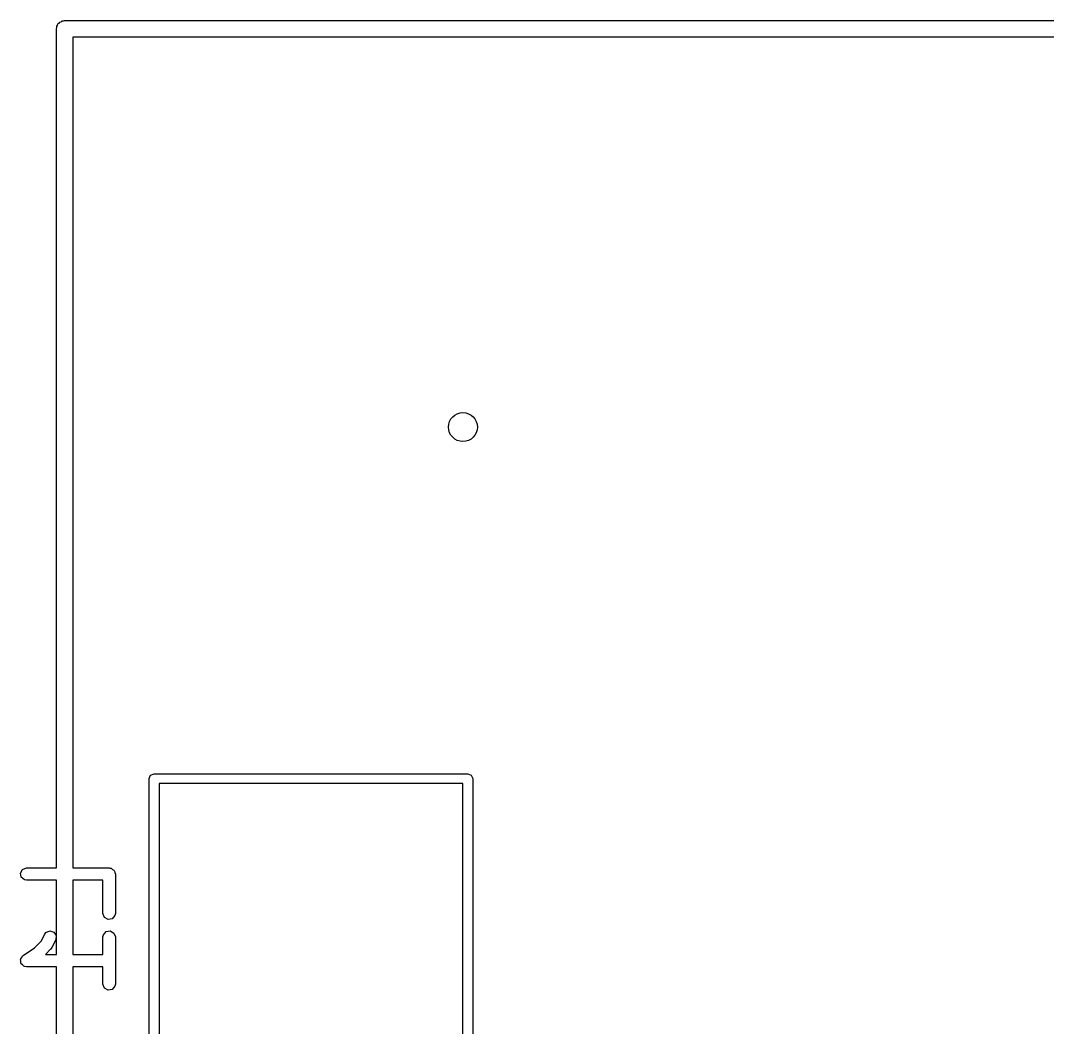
# Model space of a CAD drawing. Extents: x -0.01 to 1.59, y 0.01 to 1.19.
# Drawn here: x -0.011 to 0.4789, y 0.7136 to 1.1939 of the extents above; entities that cross this region are included whole.
import ezdxf

# ---------------------------------------------------------------- set-up
doc = ezdxf.new("R2010")
doc.units = 0
doc.header["$MEASUREMENT"] = 0
doc.layers.add('BLACK', color=7, linetype='CONTINUOUS')

msp = doc.modelspace()

# ---------------------------------------------------------------- linework, layer by layer
at = {"layer": 'BLACK', "linetype": 'CONTINUOUS'}
for p, q in [((0.006063, 1.19), (0.006256, 1.19059)), ((0.006256, 1.19122), (0.006622, 1.19172)), ((0.006256, 1.19059), (0.006256, 1.19122)), ((0.006622, 1.19172), (0.006815, 1.19231)), ((0.006815, 1.19231), (0.007319, 1.19268)), ((0.007319, 1.19268), (0.007686, 1.19319)), ((0.007686, 1.19319), (0.008279, 1.19338)), ((0.008279, 1.19338), (0.008783, 1.19374)), ((0.008783, 1.19374), (0.009407, 1.19374)), ((0.009407, 1.19374), (0.01, 1.19394)), ((0.01, 1.19394), (1.59, 1.19394)), ((0.006063, 0.789679), (0.006063, 1.19)), ((0.013937, 1.18606), (0.013937, 0.789679)), ((1.58606, 1.18606), (0.013937, 1.18606)), ((0.050335, 0.832283), (0.051027, 0.833954)), ((0.051027, 0.833954), (0.052697, 0.834646)), ((0.052697, 0.834646), (0.202303, 0.834646)), ((0.202303, 0.834646), (0.203973, 0.833954)), ((0.203973, 0.833954), (0.204665, 0.832283)), ((0.050335, 0.367717), (0.050335, 0.832283)), ((0.055059, 0.829921), (0.055059, 0.370079)), ((0.199941, 0.829921), (0.055059, 0.829921)), ((0.199941, 0.370079), (0.199941, 0.829921)), ((0.204665, 0.832283), (0.204665, 0.367717)), ((-0.011045, 0.787239), (-0.010035, 0.788989)), ((-0.010035, 0.788989), (-0.008137, 0.789679)), ((-0.008137, 0.789679), (0.006063, 0.789679)), ((0.013937, 0.789679), (0.031233, 0.789679)), ((0.031233, 0.789679), (0.031616, 0.789612)), ((0.031616, 0.789612), (0.031746, 0.789635)), ((0.031746, 0.789635), (0.031859, 0.789569)), ((0.031859, 0.789569), (0.032243, 0.789501)), ((0.032243, 0.789501), (0.032831, 0.789008)), ((0.032831, 0.789008), (0.033495, 0.788625)), ((-0.010694, 0.78525), (-0.011045, 0.787239)), ((-0.009147, 0.783952), (-0.010694, 0.78525)), ((-0.008137, 0.783774), (-0.009147, 0.783952)), ((0.033495, 0.788625), (0.033586, 0.788374)), ((0.033586, 0.788374), (0.03379, 0.788203)), ((0.03379, 0.788203), (0.033923, 0.787447)), ((0.033923, 0.787447), (0.034186, 0.786727)), ((0.034186, 0.786727), (0.034186, 0.767979)), ((0.006063, 0.783774), (-0.008137, 0.783774)), ((0.006063, 0.748435), (0.006063, 0.783774)), ((0.02828, 0.783774), (0.013937, 0.783774)), ((0.013937, 0.783774), (0.013937, 0.748435)), ((0.02828, 0.767979), (0.02828, 0.783774)), ((0.028971, 0.766081), (0.02828, 0.767979)), ((0.03072, 0.765071), (0.028971, 0.766081)), ((0.032709, 0.765422), (0.03072, 0.765071)), ((0.034008, 0.766969), (0.032709, 0.765422)), ((0.034186, 0.767979), (0.034008, 0.766969)), ((0.001081, 0.758875), (0.002935, 0.759678)), ((0.002935, 0.759678), (0.004871, 0.759102)), ((0.029757, 0.759288), (0.031746, 0.759638)), ((0.031746, 0.759638), (0.033495, 0.758628)), ((-0.004394, 0.751526), (-0.00119, 0.75473)), ((-0.00119, 0.75473), (0.000471, 0.758051)), ((0.000471, 0.758051), (0.001081, 0.758875)), ((0.005753, 0.75541), (0.003878, 0.75166)), ((0.004871, 0.759102), (0.005983, 0.757416)), ((0.005983, 0.757416), (0.005753, 0.75541)), ((0.02828, 0.75673), (0.028458, 0.75774)), ((0.02828, 0.748435), (0.02828, 0.75673)), ((0.028458, 0.75774), (0.029757, 0.759288)), ((0.033495, 0.758628), (0.034186, 0.75673)), ((0.034186, 0.75673), (0.034186, 0.734233)), ((-0.009775, 0.747939), (-0.004394, 0.751526)), ((0.003325, 0.750893), (0.000866, 0.748435)), ((0.003352, 0.750951), (0.003325, 0.750893)), ((0.003878, 0.75166), (0.003352, 0.750951)), ((-0.011045, 0.745995), (-0.01096, 0.746142)), ((-0.010896, 0.745151), (-0.011045, 0.745995)), ((-0.010971, 0.746311), (-0.010464, 0.747002)), ((-0.01096, 0.746142), (-0.010971, 0.746311)), ((-0.010841, 0.744295), (-0.010896, 0.745151)), ((-0.010464, 0.747002), (-0.010035, 0.747744)), ((-0.010035, 0.747744), (-0.009876, 0.747802)), ((-0.009876, 0.747802), (-0.009775, 0.747939)), ((0.000866, 0.748435), (0.006063, 0.748435)), ((0.013937, 0.748435), (0.02828, 0.748435)), ((-0.010724, 0.744173), (-0.010841, 0.744295)), ((-0.010694, 0.744005), (-0.010724, 0.744173)), ((-0.010038, 0.743455), (-0.010694, 0.744005)), ((-0.009446, 0.742835), (-0.010038, 0.743455)), ((-0.009277, 0.742816), (-0.009446, 0.742835)), ((-0.009147, 0.742707), (-0.009277, 0.742816)), ((-0.008137, 0.742529), (-0.009147, 0.742707)), ((0.006063, 0.742529), (-0.008137, 0.742529)), ((0.006063, 0.01), (0.006063, 0.742529)), ((0.02828, 0.742529), (0.013937, 0.742529)), ((0.013937, 0.742529), (0.013937, 0.013937)), ((0.02828, 0.734233), (0.02828, 0.742529)), ((0.028971, 0.732335), (0.02828, 0.734233)), ((0.03072, 0.731325), (0.028971, 0.732335)), ((0.032709, 0.731676), (0.03072, 0.731325)), ((0.034008, 0.733223), (0.032709, 0.731676)), ((0.034186, 0.734233), (0.034008, 0.733223))]:
    msp.add_line(p, q, dxfattribs=at)
at = {"layer": 'BLACK'}
msp.add_circle((0.2, 1), 0.00689, dxfattribs=at)

doc.saveas('drawing.dxf')
